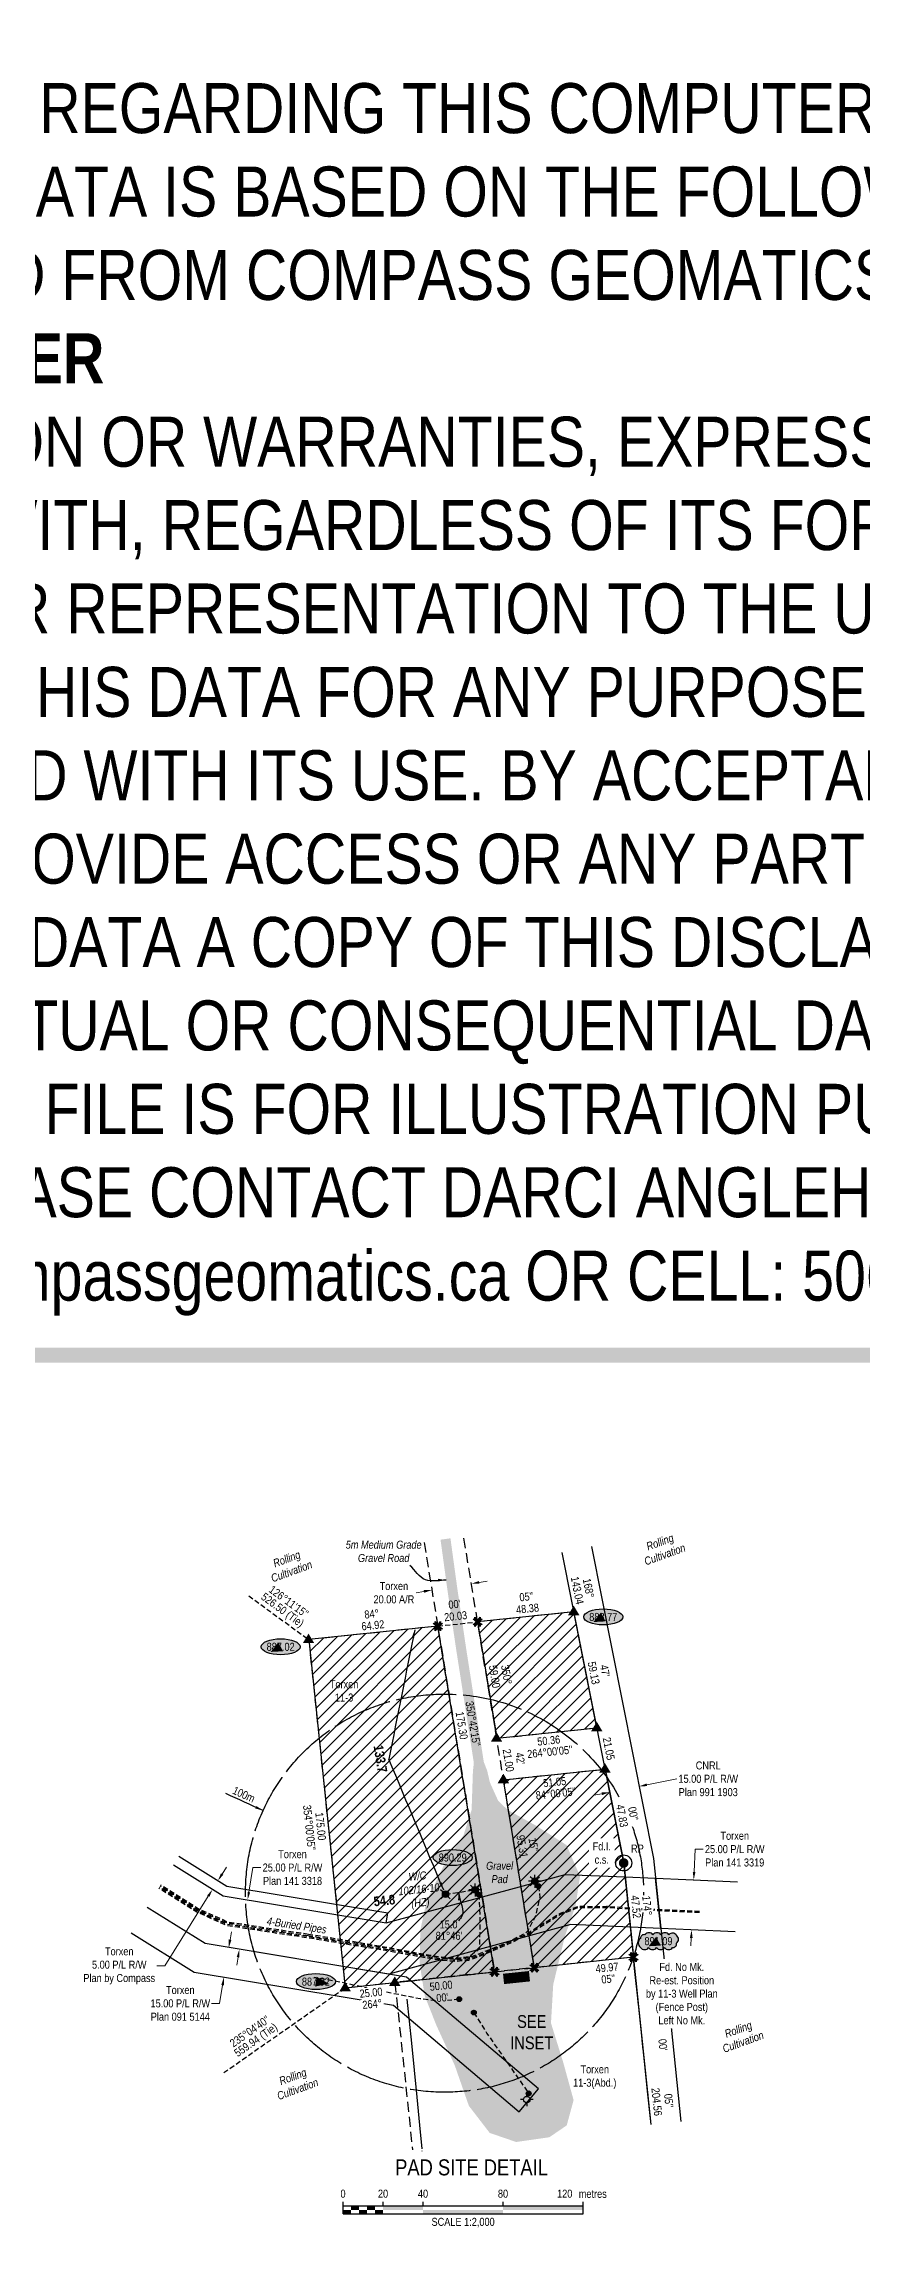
# Model space of a CAD drawing. Extents: x 394466 to 399520, y 5681617 to 5684439.
# Drawn here: x 396587 to 397609, y 5681711 to 5684439 of the extents above; entities that cross this region are included whole.
import ezdxf
from ezdxf.enums import TextEntityAlignment as Align

# ---------------------------------------------------------------- set-up
doc = ezdxf.new("R2010")
doc.units = 0
doc.header["$LTSCALE"] = 5
doc.header["$PDMODE"] = 34
doc.header["$PDSIZE"] = 0.03
for name, pattern in [('foc-ACCESSROAD', [3.75, 2.5, -1.25]), ('foc-BUFFER', [16.75, 15, -1.75]), ('foc-TIELINE', [1.875, 1.25, -0.625]), ('foc-TRAV', [1.875, 1.25, -0.625]), ('UG_PIPE', [1.875, 1.25, -0.625])]:
    doc.linetypes.add(name, pattern=pattern)
doc.layers.get('Defpoints').update_dxf_attribs({"color": 9})
for name, color, linetype in [('35', 37, 'Continuous'), ('AS-FENCE', 48, 'foc-FENCE'), ('AS-PIPE-UG', 44, 'UG_PIPE'), ('AS-PIPE-UG-T', 44, 'Continuous'), ('AS-ROADS', 254, 'Continuous'), ('AS-SYMBOL', 7, 'Continuous'), ('AUX-BUFFER', 7, 'foc-BUFFER'), ('C-AR', 13, 'foc-ACCESSROAD'), ('C-RW', 13, 'Continuous'), ('C-WS', 13, 'foc-ACCESSROAD'), ('C-WS-S', 13, 'Continuous'), ('DETAIL-T', 7, 'Continuous'), ('F-RW', 190, 'Continuous'), ('L-2', 7, 'Continuous'), ('L-BD', 7, 'Continuous'), ('L-BD1', 253, 'Continuous'), ('L-MON', 1, 'Continuous'), ('L-MON-T', 1, 'Continuous'), ('L-TIE', 7, 'foc-TIELINE'), ('P-ELEVATION', 7, 'Continuous'), ('P-PROPOSED', 10, 'Continuous'), ('P-PROPOSED-EXISTING-H', 59, 'Continuous'), ('P-TRAV', 4, 'foc-TRAV')]:
    doc.layers.add(name, color=color, linetype=linetype)
for name, color, linetype, lineweight in [('AS-GENERAL', 48, 'Continuous', 18), ('C-RW-T', 13, 'Continuous', 9), ('C-WS-T', 13, 'Continuous', 9), ('F-RW-T', 190, 'Continuous', 9), ('T-TEXT', 48, 'Continuous', 18)]:
    doc.layers.add(name, color=color, linetype=linetype, lineweight=lineweight)
doc.layers.add('DISCLAIMER', color=7, linetype='Continuous', plot=False)
doc.styles.add('80', font='ARIALN.TTF', dxfattribs={"height": 10})
doc.styles.add('80CG', font='ARIALN.TTF', dxfattribs={"height": 10})
doc.styles.add('80L', font='ARIALN.TTF', dxfattribs={"height": 10})
doc.styles.add('80LS', font='ARIALNI.TTF', dxfattribs={"height": 10})
doc.styles.add('BOLD', font='ARIALNB.TTF')
doc.styles.add('foc-LtypeFont', font='ARIALN.TTF', dxfattribs={"height": 7.35})
doc.linetypes.add('foc-FENCE', pattern='A,10,-1,["X",foc-LtypeFont,S=0.2,R=0,X=-0.625,Y=-0.75],-1.24', length=12.24)
doc.dimstyles.new('Compass 5 000', dxfattribs={"dimscale": 5, "dimtxt": 9, "dimasz": 2, "dimexe": 0.2, "dimexo": 0.0625, "dimgap": 0.5, "dimtad": 0, "dimtih": 1, "dimtoh": 1, "dimzin": 0, "dimdsep": 46, "dimtxsty": '80CG', "dimcen": 0.1, "dimse1": 1, "dimse2": 1, "dimclrd": 256, "dimclrt": 256, "dimaunit": 1, "dimadec": 4, "dimazin": 0, "dimtfac": 0.06, "dimtofl": 0, "dimtmove": 0, "dimatfit": 1, "dimfxl": 0.2, "dimtolj": 1, "dimtzin": 0, "dimlwd": -1, "dimarcsym": 0})
pattern_1 = [(45, (789.769, 2374.088), (-7.857724106, 7.857724106), [])]

# ---------------------------------------------------------------- blocks, each defined once
blk = doc.blocks.new('GAS')
h = blk.add_hatch(color=255)
h.dxf.hatch_style = 1
edge = h.paths.add_edge_path()
edge.add_arc((0, 0), 0.9, 0, 360)
for p, q in [((-0.81, 0), (-1.62, 0)), ((-0.57, 0.57), (-1.14, 1.14)), ((0, 0.81), (0, 1.62)), ((0.57, 0.57), (1.14, 1.14)), ((1.62, 0), (0.81, 0)), ((-0.57, -0.57), (-1.14, -1.14)), ((0, -0.81), (0, -1.62)), ((1.14, -1.14), (0.57, -0.57))]:
    blk.add_line(p, q)
blk.add_circle((0, 0), 0.8)
blk = doc.blocks.new('STRIA')
blk.add_hatch(color=255).paths.add_polyline_path([(-0.04, 1.52), (-1.47, -0.87), (1.39, -0.87)])
blk = doc.blocks.new('STRIAA')
blk.add_blockref('STRIA', (0, 0))
blk = doc.blocks.new('STRIB')
at = {"color": 1}
blk.add_solid([(-1.12, -0.67), (-0.04, 1.13), (1.04, -0.67)], dxfattribs=at)
blk = doc.blocks.new('STRIBB')
blk.add_blockref('STRIB', (0, 0))
blk = doc.blocks.new('STRICC')
for name in ['STRIAA', 'STRIBB']:
    blk.add_blockref(name, (0, 0))
blk = doc.blocks.new('fdspike')
blk.add_blockref('STRICC', (0, 0))
blk = doc.blocks.new('fdia')
at = {"color": 255, "const_width": 1}
blk.add_lwpolyline([(-0.5, 0, 1), (0.5, 0, 1)], format="xyb", close=True, dxfattribs=at)
blk = doc.blocks.new('Fdiaa')
blk.add_blockref('fdia', (0, 0))
blk = doc.blocks.new('fdib')
at = {"color": 1, "const_width": 1.6}
blk.add_lwpolyline([(-0.4, 0, 1), (0.4, 0, 1)], format="xyb", close=True, dxfattribs=at)
at = {"color": 1}
blk.add_circle((0, 0), 0.8, dxfattribs=at)
blk = doc.blocks.new('Fdibb')
blk.add_blockref('fdib', (0, 0))
blk = doc.blocks.new('fdicc')
for name in ['Fdibb', 'Fdiaa']:
    blk.add_blockref(name, (0, 0))
blk = doc.blocks.new('FDI')
blk.add_blockref('fdicc', (0, 0))
blk = doc.blocks.new('WC')
at = {"layer": 'L-MON'}
h = blk.add_hatch(color=255, dxfattribs=at)
h.dxf.hatch_style = 1
edge = h.paths.add_edge_path()
edge.add_arc((0, 0), 0.9, 0, 360)
at = {"layer": 'L-MON', "color": 240, "flags": 128}
for points in [[(-0.62, 0.5), (-1.23, 1.12)], [(0.52, 0.61), (1.13, 1.21)], [(-1.18, -1.18), (-0.56, -0.57)], [(1.16, -1.18), (0.56, -0.57)]]:
    blk.add_lwpolyline(points, dxfattribs=at)
at = {"layer": 'L-MON', "color": 240}
for radius in [0.8, 0.373]:
    blk.add_circle((0, 0), radius, dxfattribs=at)
blk = doc.blocks.new('RISER')
h = blk.add_hatch(color=255)
h.dxf.hatch_style = 1
edge = h.paths.add_edge_path()
edge.add_arc((0, 0), 0.7, 0, 360)
blk.add_hatch(color=48).paths.add_polyline_path([(0.58, -0.15), (-0.58, -0.15, 0.774597)])
at = {"color": 48}
blk.add_line((-0.58, -0.15), (0.58, -0.15), dxfattribs=at)
blk.add_circle((0, 0), 0.6, dxfattribs=at)
blk = doc.blocks.new('GABD')
for p, q in [((-0.81, 0), (-1.62, 0)), ((0, 0.81), (0, 1.62)), ((1.62, 0), (0.81, 0)), ((0, -0.81), (0, -1.62))]:
    blk.add_line(p, q)
blk.add_circle((0, 0), 0.8)
blk = doc.blocks.new('TEMP')
h = blk.add_hatch(color=255)
h.dxf.hatch_style = 1
h.paths.add_polyline_path([(0, 0.25), (-0.67, 1.15), (-0.67, 0.67), (-1.15, 0.67), (-0.25, 0), (-1.15, -0.67), (-0.67, -0.67), (-0.67, -1.15), (0, -0.25), (0.67, -1.15), (0.67, -0.67), (1.15, -0.67), (0.25, 0), (1.15, 0.67), (0.67, 0.67), (0.67, 1.15)])
h.paths.add_polyline_path([(0.57, 0.85), (0.57, 0.57), (0.85, 0.57), (0.08, 0), (0.85, -0.57), (0.57, -0.57), (0.57, -0.85), (0, -0.08), (-0.57, -0.85), (-0.57, -0.57), (-0.85, -0.57), (-0.08, 0), (-0.85, 0.57), (-0.57, 0.57), (-0.57, 0.85), (0, 0.08)], flags=16)
h = blk.add_hatch(color=1)
h.dxf.hatch_style = 1
h.paths.add_polyline_path([(0, 0.08), (-0.57, 0.85), (-0.57, 0.57), (-0.85, 0.57), (-0.08, 0), (-0.85, -0.57), (-0.57, -0.57), (-0.57, -0.85), (0, -0.08), (0.57, -0.85), (0.57, -0.57), (0.85, -0.57), (0.08, 0), (0.85, 0.57), (0.57, 0.57), (0.57, 0.85)])
at = {"color": 1}
for p, q in [((-0.08, 0), (0.08, 0)), ((0, 0.08), (0, -0.08))]:
    blk.add_line(p, q, dxfattribs=at)
at = {"color": 255, "flags": 128}
blk.add_lwpolyline([(-0.25, 0), (-1.15, 0.67), (-0.67, 0.67), (-0.67, 1.15), (0, 0.25), (0.67, 1.15), (0.67, 0.67), (1.15, 0.67), (0.25, 0), (1.15, -0.67), (0.67, -0.67), (0.67, -1.15), (0, -0.25), (-0.67, -1.15), (-0.67, -0.67), (-1.15, -0.67)], close=True, dxfattribs=at)
at = {"color": 1, "flags": 128}
blk.add_lwpolyline([(-0.08, 0), (-0.85, 0.57), (-0.57, 0.57), (-0.57, 0.85), (0, 0.08), (0.57, 0.85), (0.57, 0.57), (0.85, 0.57), (0.08, 0), (0.85, -0.57), (0.57, -0.57), (0.57, -0.85), (0, -0.08), (-0.57, -0.85), (-0.57, -0.57), (-0.85, -0.57)], close=True, dxfattribs=at)
blk = doc.blocks.new('wa')
at = {"layer": 'P-ELEVATION'}
h = blk.add_hatch(color=111, dxfattribs=at)
h.dxf.hatch_style = 1
edge = h.paths.add_edge_path()
edge.add_arc((-17.4, -4.5), 6.1, 215, 325)
edge.add_arc((-7.4, -4.5), 6.1, 215, 325)
edge.add_arc((2.6, -4.5), 6.1, 215, 325)
edge.add_arc((12.7, -4.5), 6.1, 215, 325)
edge.add_arc((18.1, -3.7), 4.32, 263.4336, 373.4336)
edge.add_arc((18.8, 2.3), 6.1, 305, 415)
edge.add_arc((17.5, 4.4), 5.69, 30.6955, 140.6955)
edge.add_arc((8.1, 4.5), 6.1, 35, 145)
edge.add_arc((-1.9, 4.5), 6.1, 35, 145)
edge.add_arc((-11.9, 4.5), 6.1, 35, 145)
edge.add_arc((-18, 3.8), 4.33, 75.4261, 185.4261)
edge.add_arc((-18.4, -2.3), 6.96, 125, 235)
at = {"color": 240, "flags": 128}
blk.add_lwpolyline([(-22.4, -8, 0.520567), (-12.3, -8, 0.520567), (-2.4, -8, 0.520567), (7.6, -8, 0.520567), (17.6, -8, 0.520567), (22.4, -2.7, 0.520567), (22.4, 7.3, 0.520567), (13.1, 8, 0.520567), (3.1, 8, 0.520567), (-6.9, 8, 0.520567), (-16.9, 8, 0.520567), (-22.4, 3.4, 0.520567)], format="xyb", close=True, dxfattribs=at)
at = {"layer": 'P-ELEVATION', "color": 240, "flags": 128}
blk.add_lwpolyline([(0, 0, 12.5, 0, 0), (-12.4, -6.4, 0, 0, 0)], format="xyseb", dxfattribs=at)
at = {"layer": 'P-ELEVATION', "color": 240, "style": '80'}
blk.add_attdef('ELEVATION', text='', height=10, dxfattribs=at).set_placement((0, 0), align=Align.MIDDLE_CENTER)
blk = doc.blocks.new('*U54')
at = {"layer": 'P-ELEVATION'}
h = blk.add_hatch(color=111, dxfattribs=at)
h.dxf.hatch_style = 1
edge = h.paths.add_edge_path()
edge.add_ellipse((0, 0), major_axis=(-24.4, 0), ratio=0.410256, start_angle=0, end_angle=360)
at = {"layer": 'P-ELEVATION', "color": 7, "flags": 128}
blk.add_lwpolyline([(0, 0, 12.5, 0, 0), (16.3, -2.8, 0, 0, 0)], format="xyseb", dxfattribs=at)
at = {"layer": 'P-ELEVATION', "color": 7}
blk.add_ellipse((0, 0), major_axis=(-24.4, 0), ratio=0.410256, dxfattribs=at)
at = {"layer": 'P-ELEVATION', "style": '80'}
blk.add_attdef('ELEVATION', text='', height=10, dxfattribs=at).set_placement((0, 0), align=Align.MIDDLE_CENTER)
blk = doc.blocks.new('we')
at = {"layer": 'P-ELEVATION'}
h = blk.add_hatch(color=111, dxfattribs=at)
h.dxf.hatch_style = 1
edge = h.paths.add_edge_path()
edge.add_ellipse((0, 0), major_axis=(-24.4, 0), ratio=0.410256, start_angle=0, end_angle=360)
at = {"layer": 'P-ELEVATION', "color": 7, "flags": 128}
blk.add_lwpolyline([(0, 0, 12.5, 0, 0), (-12.4, -6.4, 0, 0, 0)], format="xyseb", dxfattribs=at)
at = {"layer": 'P-ELEVATION', "color": 7}
blk.add_ellipse((0, 0), major_axis=(-24.4, 0), ratio=0.410256, dxfattribs=at)
at = {"layer": 'P-ELEVATION', "style": '80'}
blk.add_attdef('ELEVATION', text='', height=10, dxfattribs=at).set_placement((0, 0), align=Align.MIDDLE_CENTER)
blk = doc.blocks.new('*U67')
at = {"layer": 'P-ELEVATION'}
h = blk.add_hatch(color=111, dxfattribs=at)
h.dxf.hatch_style = 1
edge = h.paths.add_edge_path()
edge.add_ellipse((0, 0), major_axis=(-24.4, 0), ratio=0.410256, start_angle=0, end_angle=360)
at = {"layer": 'P-ELEVATION', "color": 7, "flags": 128}
blk.add_lwpolyline([(0, 0, 12.5, 0, 0), (-6.6, -40.4, 0, 0, 0)], format="xyseb", dxfattribs=at)
at = {"layer": 'P-ELEVATION', "color": 7}
blk.add_ellipse((0, 0), major_axis=(-24.4, 0), ratio=0.410256, dxfattribs=at)
at = {"layer": 'P-ELEVATION', "style": '80'}
blk.add_attdef('ELEVATION', text='', height=10, dxfattribs=at).set_placement((0, 0), align=Align.MIDDLE_CENTER)
blk = doc.blocks.new('*D55')
at = {"layer": 'C-RW-T', "transparency": 16777216}
for p, q in [((397399.7, 5682155.3), (397400.9, 5682183.7)), ((397400.9, 5682183.7), (397410.9, 5682183.7)), ((397396.1, 5682072.9), (397395.7, 5682062.9))]:
    blk.add_line(p, q, dxfattribs=at)
for points in [[(397398, 5682155.3), (397401.3, 5682155.2), (397399.2, 5682145.3)], [(397394.4, 5682072.9), (397397.8, 5682072.8), (397396.5, 5682082.9)]]:
    blk.add_solid(points, dxfattribs=at)
at = {"layer": 'Defpoints', "color": 0, "transparency": 16777216}
for p in [(397399.2, 5682145.3), (397400.5, 5682145.2), (397397.8, 5682082.8)]:
    blk.add_point(p, dxfattribs=at)
at = {"layer": 'C-RW-T', "transparency": 16777216, "insert": (397450.4, 5682183.7), "char_height": 10, "attachment_point": 5, "style": '80CG'}
blk.add_mtext('\\A1;Torxen\\P25.00 P/L R/W\\PPlan 141 3319', dxfattribs=at)
blk = doc.blocks.new('*D56')
at = {"layer": 'C-RW-T', "transparency": 16777216}
for p, q in [((396843.2, 5682130.1), (396848.3, 5682160.7)), ((396848.3, 5682160.7), (396858.3, 5682160.7)), ((396829.8, 5682048.7), (396828.1, 5682038.8))]:
    blk.add_line(p, q, dxfattribs=at)
for points in [[(396841.6, 5682130.3), (396844.9, 5682129.8), (396841.6, 5682120.2)], [(396828.1, 5682049), (396831.4, 5682048.4), (396831.4, 5682058.6)]]:
    blk.add_solid(points, dxfattribs=at)
at = {"layer": 'Defpoints', "color": 0, "transparency": 16777216}
for p in [(396837.1, 5682121), (396841.6, 5682120.2), (396826.9, 5682059.3)]:
    blk.add_point(p, dxfattribs=at)
at = {"layer": 'C-RW-T', "transparency": 16777216, "insert": (396897.8, 5682160.7), "char_height": 10, "attachment_point": 5, "style": '80CG'}
blk.add_mtext('\\A1;Torxen\\P25.00 P/L R/W\\PPlan 141 3318', dxfattribs=at)
blk = doc.blocks.new('*D57')
at = {"layer": 'C-RW-T', "transparency": 16777216}
for p, q in [((396819.9, 5682070.6), (396821.5, 5682080.5)), ((396810.5, 5682013.9), (396806.7, 5681991)), ((396806.7, 5681991), (396796.7, 5681991))]:
    blk.add_line(p, q, dxfattribs=at)
for points in [[(396818.2, 5682070.9), (396821.5, 5682070.3), (396818.2, 5682060.7)], [(396808.8, 5682014.2), (396812.1, 5682013.6), (396812.1, 5682023.8)]]:
    blk.add_solid(points, dxfattribs=at)
at = {"layer": 'Defpoints', "color": 0, "transparency": 16777216}
for p in [(396799, 5682063.9), (396792.8, 5682027), (396812.1, 5682023.8)]:
    blk.add_point(p, dxfattribs=at)
at = {"layer": 'C-RW-T', "transparency": 16777216, "insert": (396757.6, 5681991), "char_height": 10, "attachment_point": 5, "style": '80CG'}
blk.add_mtext('\\A1;Torxen\\P15.00 P/L R/W\\PPlan 091 5144', dxfattribs=at)
blk = doc.blocks.new('*D59')
at = {"layer": 'C-RW-T', "transparency": 16777216}
for p, q in [((396809.8, 5682152.6), (396815.2, 5682161.1)), ((396792.6, 5682125), (396738.1, 5682037.9)), ((396738.1, 5682037.9), (396728.1, 5682037.9))]:
    blk.add_line(p, q, dxfattribs=at)
for points in [[(396791.2, 5682125.9), (396794, 5682124.2), (396797.9, 5682133.5)], [(396808.4, 5682153.5), (396811.3, 5682151.7), (396804.5, 5682144.1)]]:
    blk.add_solid(points, dxfattribs=at)
at = {"layer": 'Defpoints', "color": 0, "transparency": 16777216}
for p in [(396767.5, 5682167.3), (396760.9, 5682156.7), (396804.5, 5682144.1)]:
    blk.add_point(p, dxfattribs=at)
at = {"layer": 'C-RW-T', "transparency": 16777216, "insert": (396681.3, 5682037.9), "char_height": 10, "attachment_point": 5, "style": '80CG'}
blk.add_mtext('\\A1;Torxen\\P5.00 P/L R/W\\PPlan by Compass', dxfattribs=at)
blk = doc.blocks.new('*U38')
at = {"color": 0}
for p, q in [((-150, 0), (-150, 15)), ((-150, 10), (150.2, 10)), ((-150, 0), (150.2, 0)), ((-100, 10), (-100, 15)), ((-50, 10), (-50, 15)), ((50, 10), (50, 15)), ((150.2, 0), (150.2, 15))]:
    blk.add_line(p, q, dxfattribs=at)
for points in [[(-150, 5), (-140, 5), (-150, 0), (-140, 0)], [(-140, 10), (-130, 10), (-140, 5), (-130, 5)], [(-130, 5), (-120, 5), (-130, 0), (-120, 0)], [(-120, 10), (-110, 10), (-120, 5), (-110, 5)], [(-110, 5), (-100, 5), (-110, 0), (-100, 0)], [(-100, 10), (-50, 10), (-100, 5), (-50, 5)], [(-50, 5), (50, 5), (-50, 0), (50, 0)], [(50, 10), (150.2, 10), (50, 5), (150.2, 5)]]:
    blk.add_solid(points, dxfattribs=at)
at = {"color": 0, "style": '80'}
blk.add_text('metres', height=10, dxfattribs=at).set_placement((162.2, 20), align=Align.CENTER)
at = {"color": 0, "char_height": 10, "style": '80'}
for s, insert, attachment_point in [('0', (-150, 30.2), 2), ('20', (-100, 30.2), 2), ('40', (-50, 30.2), 2), ('80', (50, 30.2), 2), ('120', (136.7, 30.2), 3), ('SCALE 1:2,000', (0.1, -5), 2)]:
    blk.add_mtext(s, dxfattribs=dict(at, insert=insert, attachment_point=attachment_point))
blk = doc.blocks.new('*U62')
at = {"layer": '35', "color": 3}
blk.add_circle((0, 0), 10, dxfattribs=at)
at = {"layer": '35', "color": 3, "style": '80'}
blk.add_attdef('RP_001', (17.2, 13), '', height=10, dxfattribs=at)
blk = doc.blocks.new('*D63')
at = {"layer": 'Defpoints', "color": 0, "transparency": 16777216}
for p in [(397294.5, 5682252.6), (397330.9, 5682262.2), (397331.3, 5682259.9)]:
    blk.add_point(p, dxfattribs=at)
at = {"layer": 'F-RW-T', "transparency": 16777216}
for p, q in [((397340.7, 5682264.1), (397378.2, 5682271.6)), ((397284.3, 5682252.9), (397274.5, 5682251))]:
    blk.add_line(p, q, dxfattribs=at)
for points in [[(397284, 5682254.6), (397284.6, 5682251.3), (397294.1, 5682254.9)], [(397340.4, 5682265.8), (397341, 5682262.5), (397330.9, 5682262.2)]]:
    blk.add_solid(points, dxfattribs=at)
at = {"layer": 'F-RW-T', "transparency": 16777216, "insert": (397417.3, 5682271.6), "char_height": 10, "attachment_point": 5, "style": '80CG'}
blk.add_mtext('\\A1;CNRL\\P15.00 P/L R/W\\PPlan 991 1903', dxfattribs=at)
blk = doc.blocks.new('*D70')
at = {"layer": 'C-RW-T', "transparency": 16777216}
for p, q in [((397131.2, 5682517), (397141, 5682518.6)), ((397062.1, 5682505.7), (397052.2, 5682504.1))]:
    blk.add_line(p, q, dxfattribs=at)
for points in [[(397130.9, 5682518.7), (397131.4, 5682515.4), (397121.3, 5682515.4)], [(397061.8, 5682507.4), (397062.4, 5682504.1), (397072, 5682507.4)]]:
    blk.add_solid(points, dxfattribs=at)
at = {"layer": 'Defpoints', "color": 0, "transparency": 16777216}
for p in [(397121.3, 5682515.4), (397072.7, 5682502.8), (397122, 5682510.9)]:
    blk.add_point(p, dxfattribs=at)
at = {"layer": 'C-RW-T', "transparency": 16777216, "insert": (397024.5, 5682504.1), "char_height": 10, "attachment_point": 5, "style": '80CG'}
blk.add_mtext('\\A1;Torxen\\P20.00 A/R', dxfattribs=at)
blk = doc.blocks.new('Disclaimer_Legal')
at = {"layer": 'DISCLAIMER', "color": 254, "flags": 128}
blk.add_lwpolyline([(-3612.9, -1104.6, 37.5, 37.5, 0), (4096.1, -1104.6, 37.5, 37.5, 0.414214), (4171.1, -1029.6, 37.5, 37.5, 0), (4171.1, 2078.7, 37.5, 0, 0.414214), (4096.1, 2153.7, 0, 0, 0), (-3612.9, 2153.7, 0, 0, 0.414214), (-3687.9, 2078.7, 0, 0, 0), (-3687.9, -1029.6, 0, 37.5, 0.414214)], format="xyseb", close=True, dxfattribs=at)
at = {"layer": 'DISCLAIMER', "color": 254, "insert": (241.6, 533.9), "char_height": 125, "width": 7717.568, "attachment_point": 5, "style": '80'}
blk.add_mtext('NOTICE TO THE CORPORATION, PERSON &/OR PERSONS REGARDING THIS COMPUTER AIDED DESIGN AND DRAFTING (CADD) FILES. ACCEPTANCE OF THE CADD DATA IS BASED ON THE FOLLOWING DISCLAIMER WHICH COVERS ALL CADD DATA RECIEVED FROM COMPASS GEOMATICS LTD.\\P{\\fArial Narrow|b1|i0|c0|p34;DISCLAIMER}\\PCOMPASS GEOMATICS LTD. MAKES NO REPRESENTATION OR WARRANTIES, EXPRESS OR IMPLIED, WITH RESPECT TO THE REUSE OF THE DATA PROVIDED HEREWITH, REGARDLESS OF ITS FORMAT OR THE MEANS OF ITS TRANSMISSION. THERE IS NO GUARANTEE OR REPRESENTATION TO THE USER AS TO THE ACCURACY, CURRENCY, SUITABILITY OR RELIABILITY OF THIS DATA FOR ANY PURPOSE. THE USER ACCEPTS THE DATA "AS IS", AND ASSUMES ALL RISKS ASSOCIATED WITH ITS USE. BY ACCEPTANCE OF THIS DATA, THE USER AGREES NOT TO TRANSMIT THIS DATA OR PROVIDE ACCESS OR ANY PART OF IT TO ANOTHER PARTY UNLESS THE USER SHALL INCLUDE WITH THE DATA A COPY OF THIS DISCLAIMER. COMPASS GEOMATICS LTD. ASSUMES NO RESPONSIBILITY FOR ACTUAL OR CONSEQUENTIAL DAMAGE AS A RESULT OF ANY USER\'S RELIANCE ON THIS DATA. THIS CADD FILE IS FOR ILLUSTRATION PURPOSES ONLY.\\PIF YOU REQUIRE MORE ACCURATE INFORMATION, PLEASE CONTACT DARCI ANGLEHART AT COMPASS GEOMATICS LTD. VIA EMAIL: darci.anglehart@compassgeomatics.ca OR CELL: 506-961-7292', dxfattribs=at)

msp = doc.modelspace()

# ---------------------------------------------------------------- hatches: boundary and pattern name
at = {"layer": 'AS-ROADS'}
h = msp.add_hatch(color=256, dxfattribs=at)
h.dxf.hatch_style = 1
h.paths.add_polyline_path([(397123.239, 5682280.949), (397121.641, 5682232.861), (397111.529, 5682201.194), (397087.869, 5682165.509), (397065.139, 5682117.909), (397057.519, 5682082.486), (397056.701, 5682040.656), (397063.056, 5682000.284), (397077.654, 5681963.546), (397100.539, 5681913.601), (397118.206, 5681863.011), (397144.226, 5681829.191), (397177.256, 5681817.874), (397218.644, 5681823.731), (397240.471, 5681838.581), (397249.061, 5681870.164), (397236.121, 5681917.259), (397220.804, 5681966.389), (397223.621, 5682014.624), (397238.194, 5682074.861), (397251.484, 5682112.844), (397257.079, 5682149.959), (397240.199, 5682188.896), (397201.581, 5682213.399), (397166.886, 5682232.624), (397154.826, 5682244.131), (397144.526, 5682266.921), (397140.979, 5682282.144), (397136.309, 5682293.916), (397124.599, 5682293.394)])
at = {"layer": 'P-PROPOSED-EXISTING-H'}
h = msp.add_hatch(dxfattribs=at)
h.set_pattern_fill('ANSI31', color=256, scale=3.5)
h.set_pattern_definition(pattern_1)
h.paths.add_polyline_path([(397079.315, 5682462.42), (396918.041, 5682445.476), (396963.749, 5682010.511), (397150.288, 5682030.347)])
h = msp.add_hatch(dxfattribs=at)
h.set_pattern_fill('ANSI31', color=256, scale=3.5)
h.set_pattern_definition(pattern_1)
h.paths.add_polyline_path([(397152.986, 5682322.264), (397278.148, 5682335.333), (397249.402, 5682480.289), (397129.105, 5682467.651)])
h = msp.add_hatch(dxfattribs=at)
h.set_pattern_fill('ANSI31', color=256, scale=3.5)
h.set_pattern_definition(pattern_1)
h.paths.add_polyline_path([(397200.068, 5682035.64), (397161.494, 5682270.471), (397288.384, 5682283.718), (397311.634, 5682166.476), (397323.999, 5682048.819)])

# ---------------------------------------------------------------- linework, layer by layer
at = {"layer": 'AS-FENCE', "flags": 128}
for points in [[(397345.874, 5681839.603), (397341.826, 5681877.709), (397337.636, 5681918.336), (397330.546, 5681986.111), (397325.234, 5682034.451), (397324.041, 5682047.924)], [(397040.486, 5681996.226), (397046.321, 5681941.444), (397053.114, 5681873.711), (397056.374, 5681838.974), (397059.291, 5681809.485)], [(397059.537, 5681807.003), (397059.569, 5681806.679), (397059.579, 5681806.577)]]:
    msp.add_lwpolyline(points, dxfattribs=at)
at = {"layer": 'AS-PIPE-UG', "flags": 128}
msp.add_lwpolyline([(397319.305, 5682108.704), (397290.288, 5682110.513), (397280.585, 5682110.218, -0.011638), (397280.515, 5682110.217), (397254.903, 5682110.63), (397232.786, 5682102.14), (397190.9, 5682076.142, -0.02769509), (397190.754, 5682076.063), (397164.514, 5682063.558, -0.01154409), (397164.451, 5682063.529), (397129.636, 5682048.869, -0.01484381), (397129.553, 5682048.837), (397118.215, 5682044.837, -0.06311666), (397117.847, 5682044.758), (397101.317, 5682043.315, -0.04523752), (397101.046, 5682043.316), (397079.969, 5682045.298, -0.01899828), (397079.856, 5682045.313), (397052.218, 5682050.051, -0.00300005), (397052.2, 5682050.054), (397014.268, 5682057.026), (396969.02, 5682064.256, -0.00108231), (396969.013, 5682064.257), (396917.677, 5682072.687), (396871.883, 5682079.516, -0.00140837), (396871.874, 5682079.517), (396816.119, 5682088.152, -0.06707275), (396815.735, 5682088.266), (396778.048, 5682105.166, -0.03513869), (396777.862, 5682105.265), (396730.977, 5682134.793)], format="xyb", dxfattribs=at)
for points in [[(397319.399, 5682110.2), (397290.311, 5682112.014), (397280.539, 5682111.716), (397254.636, 5682112.134), (397232.116, 5682103.489), (397190.109, 5682077.416), (397163.869, 5682064.911), (397129.054, 5682050.251), (397117.716, 5682046.251), (397101.186, 5682044.809), (397080.109, 5682046.791), (397052.471, 5682051.529), (397014.521, 5682058.504), (396969.256, 5682065.736), (396917.909, 5682074.169), (396872.104, 5682080.999), (396816.349, 5682089.634), (396778.661, 5682106.534), (396731.776, 5682136.062)], [(396917.404, 5682075.499), (396872.329, 5682082.481), (396816.778, 5682091.085), (396779.371, 5682107.859), (396732.575, 5682137.331)], [(396917.734, 5682077.281), (396872.555, 5682083.963), (396817.207, 5682092.535), (396780.081, 5682109.184), (396733.374, 5682138.599)], [(397205.131, 5682137.504), (397206.804, 5682123.514), (397201.249, 5682100.099), (397191.769, 5682081.776), (397189.146, 5682079.029), (397164.646, 5682066.269), (397129.236, 5682052.221), (397118.101, 5682047.779), (397102.959, 5682046.311), (397081.714, 5682048.214), (397053.059, 5682052.701), (397016.754, 5682059.776), (396969.589, 5682067.136), (396917.404, 5682075.499)], [(397130.884, 5682126.879), (397131.919, 5682096.344), (397131.409, 5682060.956), (397128.416, 5682056.849), (397118.471, 5682049.146), (397105.216, 5682047.331), (397082.409, 5682048.811), (397055.314, 5682053.466), (397015.731, 5682060.846), (396969.909, 5682068.659), (396917.734, 5682077.281)], [(397334.802, 5682107.737), (397333.852, 5682107.796)], [(397334.895, 5682109.234), (397333.945, 5682109.293)], [(397342.86, 5682108.748), (397342.311, 5682108.771), (397342.248, 5682108.775)], [(397406.519, 5682104.493), (397349.104, 5682106.977)], [(397406.584, 5682105.991), (397349.169, 5682108.475)], [(397076.694, 5681994.406), (397057.306, 5681996.619), (397005.136, 5682006.974), (396960.059, 5682017.001), (396924.899, 5682023.279)], [(397106.131, 5681996.254), (397091.466, 5681994.694)], [(397124.416, 5681979.546), (397140.804, 5681953.549), (397165.309, 5681918.241), (397192.981, 5681878.591)]]:
    msp.add_lwpolyline(points, dxfattribs=at)
at = {"layer": 'AS-ROADS', "const_width": 12.5, "flags": 128}
msp.add_lwpolyline([(397132.477, 5682280.001), (397120.369, 5682358.566), (397108.574, 5682433.689), (397097.476, 5682509.231), (397088.972, 5682571.244)], dxfattribs=at)
at = {"layer": 'AUX-BUFFER', "color": 251, "linetype": 'foc-BUFFER', "flags": 128}
msp.add_lwpolyline([(397322.452, 5682212.002, -0.08465787), (397336.435, 5682130.005), (397336.435, 5682127.506, -0.00112178), (397336.433, 5682126.396)], format="xyb", dxfattribs=at)
at = {"layer": 'C-AR', "flags": 128}
msp.add_lwpolyline([(397062.247, 5682566.862), (397079.315, 5682462.42), (397150.288, 5682030.347), (397200.068, 5682035.64), (397129.105, 5682467.651), (397111.578, 5682574.951)], dxfattribs=at)
at = {"layer": 'C-RW', "flags": 128}
for points in [[(396749.246, 5682163.973), (396811.114, 5682125.25), (397014.809, 5682091.538), (397238.547, 5682152.255), (397313.476, 5682148.99), (397351.34, 5682147.341), (397357.938, 5682084.52), (397310.757, 5682086.575), (397245.533, 5682089.417), (397018.036, 5682027.68), (396788.572, 5682065.657), (396716.1, 5682111.016)], [(397451.063, 5682080.492), (397395.742, 5682082.889), (397357.939, 5682084.51), (397351.34, 5682147.341), (397389.158, 5682145.705), (397453.767, 5682142.906)], [(396696.213, 5682079.242), (396775.047, 5682029.901), (397023.965, 5681988.704), (397181.141, 5681855.597), (397205.365, 5681884.203), (397040.294, 5682023.996), (396788.572, 5682065.657), (396716.1, 5682111.016)]]:
    msp.add_lwpolyline(points, dxfattribs=at)
at = {"layer": 'C-RW'}
msp.add_lwpolyline([(396749.246, 5682163.973), (396811.114, 5682125.25), (397014.809, 5682091.538), (397016.849, 5682103.865), (396815.622, 5682137.169), (396755.875, 5682174.564)], dxfattribs=at)
at = {"layer": 'C-WS'}
for points in [[(397079.315, 5682462.42), (396918.041, 5682445.476), (396963.749, 5682010.511), (397150.288, 5682030.347)], [(397152.986, 5682322.264), (397278.148, 5682335.333), (397249.402, 5682480.289), (397129.105, 5682467.651)], [(397200.068, 5682035.64), (397161.494, 5682270.471), (397288.384, 5682283.718), (397311.634, 5682166.476), (397323.999, 5682048.819)]]:
    msp.add_lwpolyline(points, close=True, dxfattribs=at)
for points in [[(397323.999, 5682048.819), (397025.802, 5682017.11), (397047.749, 5681808.272)], [(397323.999, 5682048.819), (397025.802, 5682017.11), (397047.749, 5681808.272)], [(397345.985, 5681839.615), (397323.999, 5682048.819)], [(397345.985, 5681839.615), (397323.999, 5682048.819)]]:
    msp.add_lwpolyline(points, dxfattribs=at)
at = {"layer": 'F-RW', "flags": 128}
for points in [[(397345.985, 5681839.615), (397311.634, 5682166.476), (397234.694, 5682554.459)], [(397271.463, 5682561.75), (397348.735, 5682172.093), (397362.081, 5682045.103)], [(397370.892, 5681961.259), (397383.264, 5681843.533)]]:
    msp.add_lwpolyline(points, dxfattribs=at)
at = {"layer": 'L-TIE'}
for p, q in [((396843.039, 5682500.346), (396918.041, 5682445.476)), ((397089.036, 5682127.506), (397126.111, 5682132.861)), ((396811.943, 5681904.521), (396963.749, 5682010.511))]:
    msp.add_line(p, q, dxfattribs=at)
at = {"layer": 'P-PROPOSED'}
msp.add_lwpolyline([(397152.986, 5682322.264), (397278.148, 5682335.333), (397249.402, 5682480.289), (397129.105, 5682467.651)], close=True, dxfattribs=at)
at = {"layer": 'P-TRAV'}
msp.add_line((397079.315, 5682462.42), (397129.105, 5682467.651), dxfattribs=at)

# ---------------------------------------------------------------- block references
at = {"xscale": 0.5, "yscale": 0.5, "zscale": 0.5}
msp.add_blockref('Disclaimer_Legal', (396319.212, 5683353.241), dxfattribs=at)
at = {"xscale": 0.99959203, "yscale": 0.99959203, "zscale": 0.99959203}
msp.add_blockref('wa', (397355.128, 5682068.791), dxfattribs=at).add_auto_attribs({'ELEVATION': '891.09'})
at = {"layer": 'AS-SYMBOL', "xscale": 4.997960149999997, "yscale": 4.997960149999997, "zscale": 4.997960149999997}
for p in [(397205.131, 5682137.504), (397130.884, 5682126.879), (397106.131, 5681996.254), (397106.131, 5681996.254), (397124.416, 5681979.546), (397124.416, 5681979.546), (397192.981, 5681878.591)]:
    msp.add_blockref('RISER', p, dxfattribs=at)
at = {"layer": 'C-WS-S', "xscale": 4.997960149999997, "yscale": 4.997960149999997, "zscale": 4.997960149999997}
for name, p in [('GAS', (397126.111, 5682132.861)), ('GAS', (397126.111, 5682132.861)), ('GAS', (397200.651, 5682143.621)), ('GAS', (397200.651, 5682143.621)), ('GABD', (397190.634, 5681870.834)), ('GABD', (397190.634, 5681870.834))]:
    msp.add_blockref(name, p, dxfattribs=at)
at = {"layer": 'L-2', "xscale": 0.99959203, "yscale": 0.99959203, "zscale": 0.99959203}
msp.add_blockref('*U38', (397110.877, 5681728.102), dxfattribs=at)
at = {"layer": 'L-BD', "xscale": 0.99959203, "yscale": 0.99959203, "zscale": 0.99959203}
for name, p, values in [('we', (397286.117, 5682473.856), {'ELEVATION': '888.77'}), ('we', (396883.003, 5682436.552), {'ELEVATION': '887.02'}), ('*U67', (397097.971, 5682173.278), {'ELEVATION': '890.29'}), ('*U54', (396927.019, 5682018.254), {'ELEVATION': '887.92'})]:
    msp.add_blockref(name, p, dxfattribs=at).add_auto_attribs(values)
at = {"layer": 'L-MON', "xscale": 4.997960149999997, "yscale": 4.997960149999997, "zscale": 4.997960149999997}
for name, p in [('fdspike', (397249.444, 5682480.294)), ('TEMP', (397079.315, 5682462.42)), ('TEMP', (397129.105, 5682467.651)), ('fdspike', (396918.041, 5682445.476)), ('fdspike', (397152.986, 5682322.264)), ('fdspike', (397278.226, 5682335.341)), ('fdspike', (397161.494, 5682270.471)), ('fdspike', (397288.444, 5682283.724)), ('WC', (397089.036, 5682127.506)), ('TEMP', (397150.288, 5682030.347)), ('TEMP', (397200.068, 5682035.64))]:
    msp.add_blockref(name, p, dxfattribs=at)

# ---------------------------------------------------------------- texts
at = {"layer": 'AS-PIPE-UG-T', "insert": (396866.333, 5682099.082), "char_height": 9.99161, "attachment_point": 1, "rotation": 351.586686, "style": '80L'}
msp.add_mtext_dynamic_manual_height_columns('\\pi0.32769;{\\fArial Narrow|b0|i1|c0|p34;4-Buried Pipes}', width=75.17668, gutter_width=49.978, heights=[0], dxfattribs=at)
at = {"layer": 'AUX-BUFFER', "style": '80CG'}
msp.add_text('100m', height=9.9959, rotation=335.691576, dxfattribs=at).set_placement((396837.035, 5682252.073), align=Align.MIDDLE_CENTER)
at = {"layer": 'C-WS-S', "insert": (397019.093, 5682151.483), "char_height": 9.98775, "attachment_point": 1, "rotation": 5.998889, "style": '80L'}
msp.add_mtext_dynamic_manual_height_columns('\\pi23.359;{\\fArial Narrow|b0|i1|c0|p34;W/C \\P\\pi8.8368;102/16-10 \\P\\pi23.192;(HZ)}', width=67.61907, gutter_width=50.02, heights=[0], dxfattribs=at)
at = {"layer": 'C-WS-T', "char_height": 9.9959, "attachment_point": 5, "style": '80CG'}
for s, insert in [('\\A1;Torxen\\P11-3', (396962.249, 5682381.429)), ('\\A1;Torxen\\P11-3(Abd.)', (397275.473, 5681898.821))]:
    msp.add_mtext(s, dxfattribs=dict(at, insert=insert))
at = {"layer": 'DETAIL-T', "color": 3, "attachment_point": 5, "style": '80CG'}
for s, insert, char_height, width in [('SEE\\PINSET', (397196.776, 5681954.947), 15.9935, 53.76971), ('PAD SITE DETAIL', (397121.531, 5681786.026), 19.99184, 190.2315)]:
    msp.add_mtext(s, dxfattribs=dict(at, insert=insert, char_height=char_height, width=width))
at = {"layer": 'L-BD', "style": '80L'}
for s, height, rotation, p in [('143.04', 9.9959, 281.2167, (397253.788, 5682506.992)), ('168°', 9.9959, 281.2167, (397267.76, 5682509.763)), ('526.50 (Tie)', 9.99592, 323.8119, (396884.756, 5682481.593)), ("126°11'15''", 9.99592, 323.8119, (396893.166, 5682493.089)), ("00'", 9.9959, 5.9976, (397100.089, 5682489.73)), ('48.38', 9.9959, 5.9976, (397191.468, 5682484.254)), ("05''", 9.9959, 5.9976, (397189.901, 5682499.165)), ('64.92', 9.9959, 5.9976, (396998.266, 5682463.453)), ('84°', 9.9959, 5.9976, (396996.778, 5682477.619)), ('20.03', 9.9959, 5.9976, (397101.655, 5682474.818)), ('59.00', 9.9959, 279.3282, (397150.455, 5682399.342)), ('350°', 9.9959, 279.3282, (397165.251, 5682401.772)), ('59.13', 9.9959, 281.2167, (397274.242, 5682403.848)), ("47'", 9.9959, 281.2167, (397288.215, 5682406.618)), ('175.30', 9.9959, 279.3282, (397109.346, 5682338.18)), ("350°42'15''", 9.99592, 279.3282, (397123.402, 5682340.488)), ('50.36', 9.9959, 5.9976, (397217.945, 5682319.498)), ('21.00', 9.9959, 279.2399, (397167.631, 5682294.679)), ("42'", 9.9959, 279.2399, (397182.431, 5682297.086)), ("264°00'05''", 9.99592, 5.9976, (397219.434, 5682305.332)), ('21.05', 9.9959, 281.2167, (397293.055, 5682309.301)), ('51.05', 9.9959, 5.9976, (397225.408, 5682267.595)), ("84°00'05''", 9.9959, 5.9976, (397226.897, 5682253.428)), ("354°00'05''", 9.99592, 275.9988, (396918.839, 5682210.72)), ('175.00', 9.9959, 275.9988, (396933.005, 5682212.209)), ('47.83', 9.9959, 281.2167, (397309.64, 5682225.35)), ("00''", 9.9959, 281.2167, (397323.612, 5682228.121)), ('95.31', 9.9959, 279.3282, (397184.806, 5682187.134)), ("15''", 9.9959, 279.3282, (397198.862, 5682189.443)), ('47.52', 9.9959, 275.9993, (397326.939, 5682111.696)), ('174°', 9.9959, 275.9993, (397341.105, 5682113.185)), ('49.97', 9.9959, 5.9976, (397290.806, 5682035.742)), ("05''", 9.9959, 5.9976, (397292.295, 5682021.575)), ('50.00', 9.9959, 5.9976, (397083.435, 5682013.184)), ("00'", 9.9959, 5.9976, (397085.001, 5681998.272)), ("235°04'40''", 9.99592, 34.9226, (396844.401, 5681956.137)), ('559.94 (Tie)', 9.99592, 34.9226, (396852.556, 5681944.458)), ("00'", 9.9959, 275.9993, (397360.649, 5681939.203)), ('204.56', 9.9959, 275.9993, (397353.05, 5681868.028)), ("05''", 9.9959, 275.9993, (397367.961, 5681869.595))]:
    msp.add_text(s, height=height, rotation=rotation, dxfattribs=at).set_placement(p, align=Align.MIDDLE)
for s, p in [("81°46'", (397093.316, 5682075.485)), ('15.0', (397092.781, 5682089.719))]:
    msp.add_text(s, height=9.9959, dxfattribs=at).set_placement(p, align=Align.MIDDLE)
at = {"layer": 'L-BD', "insert": (397177.714, 5682023.216), "char_height": 9.9959, "width": 29.56781, "attachment_point": 5, "rotation": 5.9976, "style": '80L', "bg_fill": 1, "box_fill_scale": 1.15, "bg_fill_color": 254, "bg_fill_transparency": 0}
msp.add_mtext('20.03', dxfattribs=at)
at = {"layer": 'L-BD1', "color": 3, "style": 'BOLD'}
for s, rotation, p in [('133.7', 279.328174, (397007.724, 5682296.603)), ('54.8', 5.998806, (397012.562, 5682119.635))]:
    msp.add_text(s, height=11.9951, rotation=rotation, dxfattribs=at).set_placement(p, align=Align.MIDDLE)
at = {"layer": 'T-TEXT', "attachment_point": 2, "style": '80LS'}
for s, insert, char_height, width in [('5m Medium Grade Gravel Road', (397011.737, 5682569.147), 9.99592, 94.64527), ('Gravel\\PPad', (397156.628, 5682167.972), 9.9959, 34.31519)]:
    msp.add_mtext(s, dxfattribs=dict(at, insert=insert, char_height=char_height, width=width))

# ---------------------------------------------------------------- dimensions: what is measured, and where the dimension line sits
at = {"layer": 'C-RW-T'}
for base, p1, p2, angle, text, picture, middle in [((397121.303, 5682515.414), (397072.713, 5682502.819), (397122.044, 5682510.877), 9.277143, 'Torxen\\P20.00 A/R', '*D70', (397024.498, 5682504.132)), ((396841.596, 5682120.205), (396826.881, 5682059.316), (396837.082, 5682120.952), 80.602491, 'Torxen\\P25.00 P/L R/W\\PPlan 141 3318', '*D56', (396897.844, 5682160.734)), ((397399.234, 5682145.269), (397397.832, 5682082.798), (397400.535, 5682145.212), 87.519402, 'Torxen\\P25.00 P/L R/W\\PPlan 141 3319', '*D55', (397450.438, 5682183.698)), ((396804.54, 5682144.105), (396760.874, 5682156.695), (396767.504, 5682167.286), 57.957991, 'Torxen\\P5.00 P/L R/W\\PPlan by Compass', '*D59', (396681.337, 5682037.899)), ((396812.112, 5682023.766), (396798.965, 5682063.937), (396792.844, 5682026.955), 260.602491, 'Torxen\\P15.00 P/L R/W\\PPlan 091 5144', '*D57', (396757.601, 5681990.989))]:
    dim = msp.add_linear_dim(base=base, p1=p1, p2=p2, angle=angle, text=text, dimstyle='Compass 5 000', dxfattribs=at)
    dim.commit()
    dim.dimension.update_dxf_attribs({"geometry": picture, "text_midpoint": middle, "dimtype": 161})
at = {"layer": 'F-RW-T'}
dim = msp.add_linear_dim(base=(397330.871, 5682262.173), p1=(397294.548, 5682252.635), p2=(397331.317, 5682259.926), angle=11.216665, text='CNRL\\P15.00 P/L R/W\\PPlan 991 1903', dimstyle='Compass 5 000', dxfattribs=at)
dim.commit()
dim.dimension.update_dxf_attribs({"geometry": '*D63', "text_midpoint": (397417.297, 5682271.56), "dimtype": 161})

# ---------------------------------------------------------------- leaders
at = {"layer": 'L-BD', "path_type": 1}
for points in [[(396861.11, 5682231.931), (396814.29, 5682253.079)], [(397105.291, 5682129.854), (397108.594, 5682098.272), (397105.412, 5682094.244)]]:
    msp.add_leader(points, dimstyle='Compass 5 000', override={"dimgap": 0.5, "dimtad": 0}, dxfattribs=at)
at = {"layer": 'L-BD1', "color": 3, "path_type": 1}
for points in [[(397050.52, 5682457.935), (397018.212, 5682296.307)], [(397086.71, 5682132.386), (397018.212, 5682296.307)]]:
    msp.add_leader(points, dimstyle='Compass 5 000', override={"dimgap": 0.5, "dimtad": 0}, dxfattribs=at)
at = {"layer": 'T-TEXT', "path_type": 1}
msp.add_leader([(397089.668, 5682519.741), (397063.865, 5682520.181), (397044.552, 5682538.229)], dimstyle='Compass 5 000', override={"dimgap": 0.5, "dimtad": 0}, dxfattribs=at)

# ---------------------------------------------------------------- next in the draw order: texts
at = {"layer": 'AS-GENERAL', "char_height": 9.99977, "attachment_point": 1, "rotation": 20, "style": '80LS', "bg_fill": 2}
for insert in [(397329.905, 5682562.977), (396863.489, 5682541.904)]:
    msp.add_mtext_dynamic_manual_height_columns('\\pi9.4359;Rolling\\P\\pi0.5684;Cultivation', width=53.30477, gutter_width=50.02, heights=[0], dxfattribs=dict(at, insert=insert))
at = {"layer": 'L-BD', "insert": (396995.949, 5682004.383), "char_height": 9.9959, "width": 29.56781, "attachment_point": 5, "rotation": 5.9976, "style": '80L', "bg_fill": 3, "box_fill_scale": 1.15, "bg_fill_color": 256, "bg_fill_true_color": 256, "bg_fill_transparency": 0}
msp.add_mtext('25.00', dxfattribs=at)
at = {"layer": 'L-MON-T', "attachment_point": 5, "style": '80CG', "bg_fill": 2}
for s, insert, char_height, width in [('\\A1;Fd.I.\\Pc.s.', (397284.288, 5682178.835), 9.9958, 22.03476), ('\\A1;Fd. No Mk.\\PRe-est. Position\\Pby 11-3 Well Plan\\P(Fence Post)\\PLeft No Mk.', (397384.275, 5682003.181), 9.99578, 89.0392)]:
    msp.add_mtext(s, dxfattribs=dict(at, insert=insert, char_height=char_height, width=width))

# ---------------------------------------------------------------- next in the draw order: linework, layer by layer
at = {"layer": 'P-PROPOSED'}
msp.add_lwpolyline([(397200.068, 5682035.64), (397161.494, 5682270.471), (397288.384, 5682283.718), (397311.634, 5682166.476), (397323.999, 5682048.819)], close=True, dxfattribs=at)

# ---------------------------------------------------------------- next in the draw order: block references
ref = msp.add_blockref('*U62', (397311.634, 5682166.476), dxfattribs=dict(xscale=0.99959203, yscale=0.99959203, zscale=0.99959203))
ref.add_attrib('RP_001', 'RP', (397320.84, 5682179.455), dxfattribs={"layer": '35', "color": 3, "height": 9.9959, "style": '80'})
at = {"layer": 'L-MON', "xscale": 4.997960149999997, "yscale": 4.997960149999997, "zscale": 4.997960149999997}
for name, p in [('FDI', (397311.634, 5682166.476)), ('TEMP', (397323.999, 5682048.819)), ('fdspike', (397025.816, 5682017.111))]:
    msp.add_blockref(name, p, dxfattribs=at)

# ---------------------------------------------------------------- next in the draw order: texts
at = {"layer": 'AS-GENERAL', "insert": (397427.786, 5681954.051), "char_height": 9.99977, "attachment_point": 1, "rotation": 20, "style": '80LS', "bg_fill": 2}
msp.add_mtext_dynamic_manual_height_columns('\\pi9.4359;Rolling\\P\\pi0.5684;Cultivation', width=53.30477, gutter_width=50.02, heights=[0], dxfattribs=at)
at = {"layer": 'L-BD', "insert": (396997.437, 5681990.217), "char_height": 9.9959, "width": 25.62117, "attachment_point": 5, "rotation": 5.9976, "style": '80L', "bg_fill": 3, "box_fill_scale": 1.15, "bg_fill_color": 256, "bg_fill_true_color": 256, "bg_fill_transparency": 0}
msp.add_mtext('264°', dxfattribs=at)

# ---------------------------------------------------------------- next in the draw order: linework, layer by layer
at = {"layer": 'AUX-BUFFER', "color": 251, "linetype": 'foc-BUFFER', "flags": 128}
msp.add_lwpolyline([(397335.377, 5682104.649, -0.38736642), (397089.036, 5681880.107), (397086.537, 5681880.107, -0.41421356), (396839.138, 5682127.506), (396839.138, 5682130.005, -0.41421356), (397086.537, 5682377.404), (397089.036, 5682377.404, -0.28194848), (397309.437, 5682242.388, -0.28194848)], format="xyb", dxfattribs=at)
at = {"layer": 'P-PROPOSED'}
msp.add_lwpolyline([(397079.315, 5682462.42), (396918.041, 5682445.476), (396963.749, 5682010.511), (397150.288, 5682030.347)], close=True, dxfattribs=at)

# ---------------------------------------------------------------- next in the draw order: block references
at = {"layer": 'L-MON', "xscale": 4.997960149999997, "yscale": 4.997960149999997, "zscale": 4.997960149999997}
msp.add_blockref('fdspike', (396963.749, 5682010.511), dxfattribs=at)

# ---------------------------------------------------------------- next in the draw order: texts
at = {"layer": 'AS-GENERAL', "insert": (396871.122, 5681895.045), "char_height": 9.99977, "attachment_point": 1, "rotation": 20, "style": '80LS', "bg_fill": 2}
msp.add_mtext_dynamic_manual_height_columns('\\pi9.4359;Rolling\\P\\pi0.5684;Cultivation', width=53.30477, gutter_width=50.02, heights=[0], dxfattribs=at)

doc.saveas('drawing.dxf')
